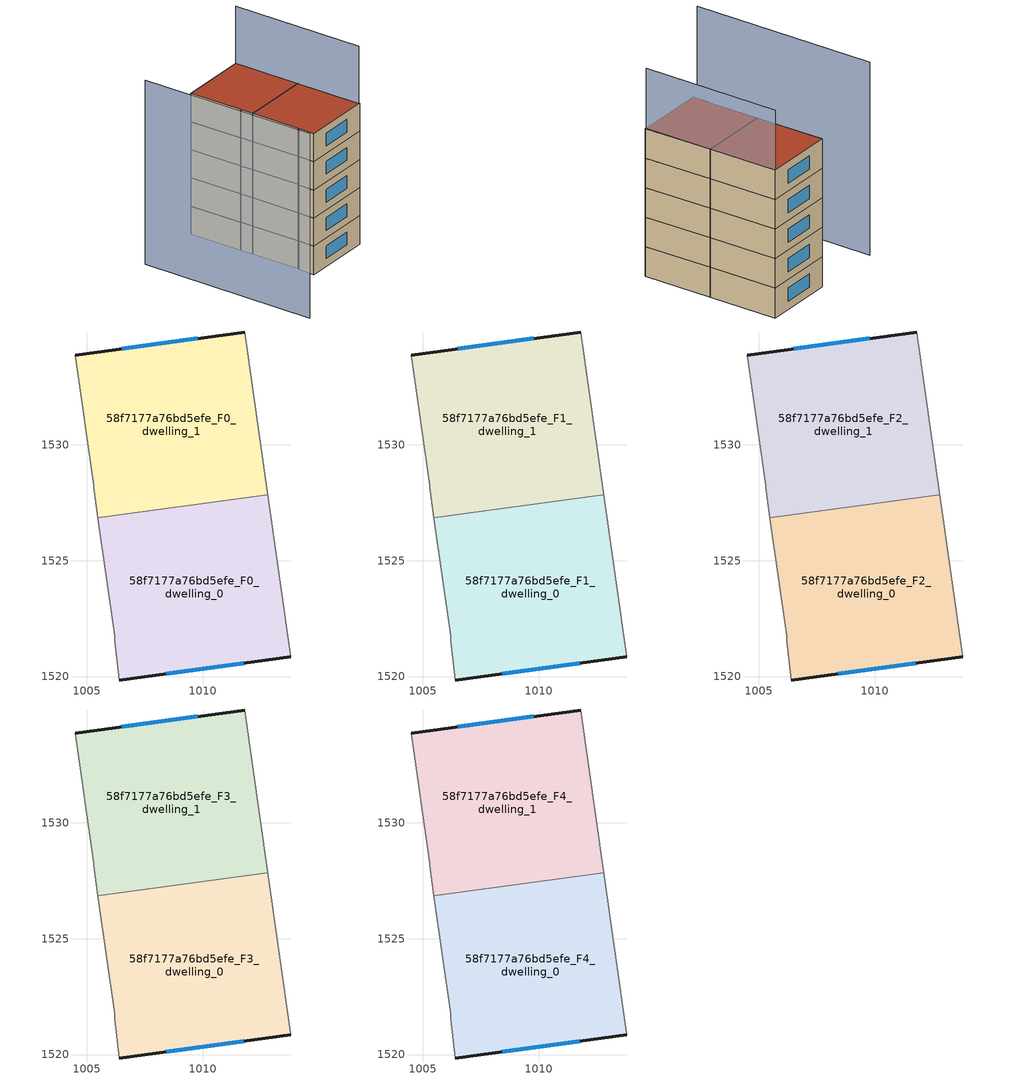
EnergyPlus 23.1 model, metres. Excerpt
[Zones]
58f7177a76bd5efe_F0_dwelling_0
 floor ground (EU_floor_Construction): 1012.81,1527.84 1013.81,1520.85 1006.4,1519.85 1006.2,1521.55 1006.2,1521.75 1005.49,1526.85 z0
 wall outside (EU_wall_Construction): 1006.4,1519.85 1013.81,1520.85 z0:3
 wall adiabatic (EU_wall_Construction): 1005.49,1526.85 1006.2,1521.75 1006.2,1521.55 1006.4,1519.85 / 1013.81,1520.85 1012.81,1527.84 z0:3
 wall to 58f7177a76bd5efe_F0_dwelling_1 (EU_wall_Construction): 1012.81,1527.84 1005.49,1526.85 z0:3
 window (EU_Window_Construction): 1008.44,1520.13 1011.77,1520.58 z0.83:2.17
58f7177a76bd5efe_F0_dwelling_1
 floor ground (EU_floor_Construction): 1011.81,1534.86 1012.81,1527.84 1005.49,1526.85 1005.3,1528.16 1005.3,1528.26 1004.5,1533.86 z0
 wall outside (EU_wall_Construction): 1011.81,1534.86 1004.5,1533.86 z0:3
 wall adiabatic (EU_wall_Construction): 1004.5,1533.86 1005.3,1528.26 1005.3,1528.16 1005.49,1526.85 / 1012.81,1527.84 1011.81,1534.86 z0:3
 window (EU_Window_Construction): 1009.8,1534.59 1006.51,1534.14 z0.83:2.17
58f7177a76bd5efe_F1_dwelling_0
 floor to 58f7177a76bd5efe_F0_dwelling_0 (EU_floor_Construction): 1012.81,1527.84 1013.8,1520.85 1006.4,1519.85 1006.2,1521.55 1006.2,1521.75 1005.49,1526.85 z3
 wall outside (EU_wall_Construction): 1006.4,1519.85 1013.81,1520.85 z3:6
 wall adiabatic (EU_wall_Construction): 1005.49,1526.85 1006.2,1521.75 1006.2,1521.55 1006.4,1519.85 / 1013.81,1520.85 1012.81,1527.84 z3:6
 wall to 58f7177a76bd5efe_F1_dwelling_1 (EU_wall_Construction): 1012.81,1527.84 1005.49,1526.85 z3:6
 window (EU_Window_Construction): 1008.44,1520.13 1011.77,1520.58 z3.83:5.17
58f7177a76bd5efe_F1_dwelling_1
 floor to 58f7177a76bd5efe_F0_dwelling_1 (EU_floor_Construction): 1011.81,1534.86 1012.81,1527.84 1005.49,1526.85 1005.3,1528.16 1005.3,1528.26 1004.5,1533.86 z3
 wall outside (EU_wall_Construction): 1011.81,1534.86 1004.5,1533.86 z3:6
 wall adiabatic (EU_wall_Construction): 1004.5,1533.86 1005.3,1528.26 1005.3,1528.16 1005.49,1526.85 / 1012.81,1527.84 1011.81,1534.86 z3:6
 window (EU_Window_Construction): 1009.8,1534.59 1006.51,1534.14 z3.83:5.17
58f7177a76bd5efe_F2_dwelling_0
 floor to 58f7177a76bd5efe_F1_dwelling_0 (EU_floor_Construction): 1012.81,1527.84 1013.8,1520.85 1006.4,1519.85 1006.2,1521.55 1006.2,1521.75 1005.49,1526.85 z6
 wall outside (EU_wall_Construction): 1006.4,1519.85 1013.81,1520.85 z6:9
 wall adiabatic (EU_wall_Construction): 1005.49,1526.85 1006.2,1521.75 1006.2,1521.55 1006.4,1519.85 / 1013.81,1520.85 1012.81,1527.84 z6:9
 wall to 58f7177a76bd5efe_F2_dwelling_1 (EU_wall_Construction): 1012.81,1527.84 1005.49,1526.85 z6:9
 window (EU_Window_Construction): 1008.44,1520.13 1011.77,1520.58 z6.83:8.17
58f7177a76bd5efe_F2_dwelling_1
 floor to 58f7177a76bd5efe_F1_dwelling_1 (EU_floor_Construction): 1011.81,1534.86 1012.81,1527.84 1005.49,1526.85 1005.3,1528.16 1005.3,1528.26 1004.5,1533.86 z6
 wall outside (EU_wall_Construction): 1011.81,1534.86 1004.5,1533.86 z6:9
 wall adiabatic (EU_wall_Construction): 1004.5,1533.86 1005.3,1528.26 1005.3,1528.16 1005.49,1526.85 / 1012.81,1527.84 1011.81,1534.86 z6:9
 window (EU_Window_Construction): 1009.8,1534.59 1006.51,1534.14 z6.83:8.17
58f7177a76bd5efe_F3_dwelling_0
 floor to 58f7177a76bd5efe_F2_dwelling_0 (EU_floor_Construction): 1012.81,1527.84 1013.8,1520.85 1006.4,1519.85 1006.2,1521.55 1006.2,1521.75 1005.49,1526.85 z9
 wall outside (EU_wall_Construction): 1006.4,1519.85 1013.81,1520.85 z9:12
 wall adiabatic (EU_wall_Construction): 1005.49,1526.85 1006.2,1521.75 1006.2,1521.55 1006.4,1519.85 / 1013.81,1520.85 1012.81,1527.84 z9:12
 wall to 58f7177a76bd5efe_F3_dwelling_1 (EU_wall_Construction): 1012.81,1527.84 1005.49,1526.85 z9:12
 window (EU_Window_Construction): 1008.44,1520.13 1011.77,1520.58 z9.83:11.17
58f7177a76bd5efe_F3_dwelling_1
 floor to 58f7177a76bd5efe_F2_dwelling_1 (EU_floor_Construction): 1011.81,1534.86 1012.81,1527.84 1005.49,1526.85 1005.3,1528.16 1005.3,1528.26 1004.5,1533.86 z9
 wall outside (EU_wall_Construction): 1011.81,1534.86 1004.5,1533.86 z9:12
 wall adiabatic (EU_wall_Construction): 1004.5,1533.86 1005.3,1528.26 1005.3,1528.16 1005.49,1526.85 / 1012.81,1527.84 1011.81,1534.86 z9:12
 window (EU_Window_Construction): 1009.8,1534.59 1006.51,1534.14 z9.83:11.17
58f7177a76bd5efe_F4_dwelling_0
 floor to 58f7177a76bd5efe_F3_dwelling_0 (EU_floor_Construction): 1012.81,1527.84 1013.8,1520.85 1006.4,1519.85 1006.2,1521.55 1006.2,1521.75 1005.49,1526.85 z12
 wall outside (EU_wall_Construction): 1006.4,1519.85 1013.81,1520.85 z12:15
 wall adiabatic (EU_wall_Construction): 1005.49,1526.85 1006.2,1521.75 1006.2,1521.55 1006.4,1519.85 / 1013.81,1520.85 1012.81,1527.84 z12:15
 wall to 58f7177a76bd5efe_F4_dwelling_1 (EU_wall_Construction): 1012.81,1527.84 1005.49,1526.85 z12:15
 window (EU_Window_Construction): 1008.44,1520.13 1011.77,1520.58 z12.83:14.17
 roof outside (EU_roof_Construction): 1013.81,1520.85 1012.81,1527.84 1005.49,1526.85 1006.2,1521.75 1006.2,1521.55 1006.4,1519.85 z15
58f7177a76bd5efe_F4_dwelling_1
 floor to 58f7177a76bd5efe_F3_dwelling_1 (EU_floor_Construction): 1011.81,1534.86 1012.81,1527.84 1005.49,1526.85 1005.3,1528.16 1005.3,1528.26 1004.5,1533.86 z12
 wall outside (EU_wall_Construction): 1011.81,1534.86 1004.5,1533.86 z12:15
 wall adiabatic (EU_wall_Construction): 1004.5,1533.86 1005.3,1528.26 1005.3,1528.16 1005.49,1526.85 / 1012.81,1527.84 1011.81,1534.86 z12:15
 window (EU_Window_Construction): 1009.8,1534.59 1006.51,1534.14 z12.83:14.17
 roof outside (EU_roof_Construction): 1012.81,1527.84 1011.81,1534.86 1004.5,1533.86 1005.3,1528.26 1005.3,1528.16 1005.49,1526.85 z15
shading: 1013.7,1520.84 1011.81,1534.86 z0:21.1; 997.18,1532.91 999.74,1514.22 z0:19.6
[Building]
EU S2 Campaign: North Axis=0; Terrain=City; Solar Distribution=FullExterior
[Site:Location]
Lyon-Bron: Latitude=45.75; Longitude=5; Time Zone=1; Elevation=198
[SizingPeriod:WeatherFileDays]
AnnualSizingPeriod: Begin Month=1; Begin Day of Month=1; End Month=12; End Day of Month=31; Day of Week for Start Day=Monday; Use Weather File Daylight Saving Period=No; Use Weather File Rain and Snow Indicators=No
[MATERIAL]
EU_InternalMass_Material: Roughness=MediumRough; Thickness=0.1; Conductivity=1; Density=1800; Specific Heat=900; Thermal Absorptance=0.9; Solar Absorptance=0.7; Visible Absorptance=0.7
[MATERIAL:NOMASS] Roughness=MediumRough; Thermal Absorptance=0.9; Solar Absorptance=0.7; Visible Absorptance=0.7
Name | Thermal Resistance
EU_wall_NoMass | 0.87146
EU_roof_NoMass | 0.842276
EU_floor_NoMass | 0.496999
[WINDOWMATERIAL:SIMPLEGLAZINGSYSTEM]
EU_Window_SimpleGlazing: UFactor=2.2525; Solar Heat Gain Coefficient=0.76; Visible Transmittance=0.76
[CONSTRUCTION]
EU_wall_Construction: EU_wall_NoMass
EU_roof_Construction: EU_roof_NoMass
EU_floor_Construction: EU_floor_NoMass
EU_Window_Construction: EU_Window_SimpleGlazing
EU_InternalMass_Construction: EU_InternalMass_Material
[ZONE] Type=1; Multiplier=1; Ceiling Height=autocalculate; Floor Area=autocalculate; Part of Total Floor Area=Yes
Name | Volume
58f7177a76bd5efe_F0_dwelling_0 | 156.847
58f7177a76bd5efe_F1_dwelling_0; 58f7177a76bd5efe_F2_dwelling_0; 58f7177a76bd5efe_F3_dwelling_0; 58f7177a76bd5efe_F4_dwelling_0 | 156.848
58f7177a76bd5efe_F0_dwelling_1 | 156.866
58f7177a76bd5efe_F1_dwelling_1; 58f7177a76bd5efe_F2_dwelling_1; 58f7177a76bd5efe_F3_dwelling_1; 58f7177a76bd5efe_F4_dwelling_1 | 156.867
[INTERNALMASS] Construction=EU_InternalMass_Construction
Name | Zone or ZoneList | Surface Area
58f7177a76bd5efe_F0_dwelling_0_EU_InternalMass | 58f7177a76bd5efe_F0_dwelling_0 | 52.2823
58f7177a76bd5efe_F0_dwelling_1_EU_InternalMass | 58f7177a76bd5efe_F0_dwelling_1 | 52.2888
58f7177a76bd5efe_F1_dwelling_0_EU_InternalMass | 58f7177a76bd5efe_F1_dwelling_0 | 52.2823
58f7177a76bd5efe_F1_dwelling_1_EU_InternalMass | 58f7177a76bd5efe_F1_dwelling_1 | 52.2888
58f7177a76bd5efe_F2_dwelling_0_EU_InternalMass | 58f7177a76bd5efe_F2_dwelling_0 | 52.2823
58f7177a76bd5efe_F2_dwelling_1_EU_InternalMass | 58f7177a76bd5efe_F2_dwelling_1 | 52.2888
58f7177a76bd5efe_F3_dwelling_0_EU_InternalMass | 58f7177a76bd5efe_F3_dwelling_0 | 52.2823
58f7177a76bd5efe_F3_dwelling_1_EU_InternalMass | 58f7177a76bd5efe_F3_dwelling_1 | 52.2888
58f7177a76bd5efe_F4_dwelling_0_EU_InternalMass | 58f7177a76bd5efe_F4_dwelling_0 | 52.2823
58f7177a76bd5efe_F4_dwelling_1_EU_InternalMass | 58f7177a76bd5efe_F4_dwelling_1 | 52.2888
[OTHEREQUIPMENT] Fuel Type=Electricity; Design Level Calculation Method=Watts/Area; Power per Zone Floor Area=1; Fraction Latent=0; Fraction Radiant=0; Fraction Lost=0; Carbon Dioxide Generation Rate=0; EndUse Subcategory=EU_Step8_InternalGains
Name | Zone or ZoneList or Space or SpaceList | Schedule
EU_Step8_InternalGain_58f7177a76bd5efe_F0_dwelling_0_f000 | 58f7177a76bd5efe_F0_dwelling_0 | EU_Step8_GainSchedule_58f7177a76bd5efe_F0_dwelling_0_f000
EU_Step8_InternalGain_58f7177a76bd5efe_F0_dwelling_1_f000 | 58f7177a76bd5efe_F0_dwelling_1 | EU_Step8_GainSchedule_58f7177a76bd5efe_F0_dwelling_1_f000
EU_Step8_InternalGain_58f7177a76bd5efe_F1_dwelling_0_f000 | 58f7177a76bd5efe_F1_dwelling_0 | EU_Step8_GainSchedule_58f7177a76bd5efe_F1_dwelling_0_f000
EU_Step8_InternalGain_58f7177a76bd5efe_F1_dwelling_1_f000 | 58f7177a76bd5efe_F1_dwelling_1 | EU_Step8_GainSchedule_58f7177a76bd5efe_F1_dwelling_1_f000
EU_Step8_InternalGain_58f7177a76bd5efe_F2_dwelling_0_f000 | 58f7177a76bd5efe_F2_dwelling_0 | EU_Step8_GainSchedule_58f7177a76bd5efe_F2_dwelling_0_f000
EU_Step8_InternalGain_58f7177a76bd5efe_F2_dwelling_1_f000 | 58f7177a76bd5efe_F2_dwelling_1 | EU_Step8_GainSchedule_58f7177a76bd5efe_F2_dwelling_1_f000
EU_Step8_InternalGain_58f7177a76bd5efe_F3_dwelling_0_f000 | 58f7177a76bd5efe_F3_dwelling_0 | EU_Step8_GainSchedule_58f7177a76bd5efe_F3_dwelling_0_f000
EU_Step8_InternalGain_58f7177a76bd5efe_F3_dwelling_1_f000 | 58f7177a76bd5efe_F3_dwelling_1 | EU_Step8_GainSchedule_58f7177a76bd5efe_F3_dwelling_1_f000
EU_Step8_InternalGain_58f7177a76bd5efe_F4_dwelling_0_f000 | 58f7177a76bd5efe_F4_dwelling_0 | EU_Step8_GainSchedule_58f7177a76bd5efe_F4_dwelling_0_f000
EU_Step8_InternalGain_58f7177a76bd5efe_F4_dwelling_1_f000 | 58f7177a76bd5efe_F4_dwelling_1 | EU_Step8_GainSchedule_58f7177a76bd5efe_F4_dwelling_1_f000
[ZONEVENTILATION:DESIGNFLOWRATE] Schedule=EU_AlwaysOn; Design Flow Rate Calculation Method=AirChanges/Hour; Air Changes per Hour=0.425; Ventilation Type=Natural; Fan Pressure Rise=0; Fan Total Efficiency=1; Constant Term Coefficient=1; Temperature Term Coefficient=0; Velocity Term Coefficient=0; Velocity Squared Term Coefficient=0; Minimum Indoor Temperature=-100; Maximum Indoor Temperature=100; Delta Temperature=-100; Minimum Outdoor Temperature=-100; Maximum Outdoor Temperature=100; Maximum Wind Speed=40
Name | Zone or ZoneList or Space or SpaceList
EU_ConstantAir_58f7177a76bd5efe_F0_dwelling_0 | 58f7177a76bd5efe_F0_dwelling_0
EU_ConstantAir_58f7177a76bd5efe_F0_dwelling_1 | 58f7177a76bd5efe_F0_dwelling_1
EU_ConstantAir_58f7177a76bd5efe_F1_dwelling_0 | 58f7177a76bd5efe_F1_dwelling_0
EU_ConstantAir_58f7177a76bd5efe_F1_dwelling_1 | 58f7177a76bd5efe_F1_dwelling_1
EU_ConstantAir_58f7177a76bd5efe_F2_dwelling_0 | 58f7177a76bd5efe_F2_dwelling_0
EU_ConstantAir_58f7177a76bd5efe_F2_dwelling_1 | 58f7177a76bd5efe_F2_dwelling_1
EU_ConstantAir_58f7177a76bd5efe_F3_dwelling_0 | 58f7177a76bd5efe_F3_dwelling_0
EU_ConstantAir_58f7177a76bd5efe_F3_dwelling_1 | 58f7177a76bd5efe_F3_dwelling_1
EU_ConstantAir_58f7177a76bd5efe_F4_dwelling_0 | 58f7177a76bd5efe_F4_dwelling_0
EU_ConstantAir_58f7177a76bd5efe_F4_dwelling_1 | 58f7177a76bd5efe_F4_dwelling_1
[HVACTEMPLATE:THERMOSTAT] Constant Heating Setpoint=20; Constant Cooling Setpoint=50
EU_HeatOnly_58f7177a76bd5efe_F0_dwelling_0; EU_HeatOnly_58f7177a76bd5efe_F0_dwelling_1; EU_HeatOnly_58f7177a76bd5efe_F1_dwelling_0; EU_HeatOnly_58f7177a76bd5efe_F1_dwelling_1; EU_HeatOnly_58f7177a76bd5efe_F2_dwelling_0; EU_HeatOnly_58f7177a76bd5efe_F2_dwelling_1; EU_HeatOnly_58f7177a76bd5efe_F3_dwelling_0; EU_HeatOnly_58f7177a76bd5efe_F3_dwelling_1; EU_HeatOnly_58f7177a76bd5efe_F4_dwelling_0; EU_HeatOnly_58f7177a76bd5efe_F4_dwelling_1
[HVACTEMPLATE:ZONE:IDEALLOADSAIRSYSTEM] System Availability Schedule=EU_AlwaysOn; Maximum Heating Supply Air Temperature=50; Minimum Cooling Supply Air Temperature=13; Maximum Heating Supply Air Humidity Ratio=0.0156; Minimum Cooling Supply Air Humidity Ratio=0.0077; Heating Limit=NoLimit; Cooling Limit=NoLimit; Heating Availability Schedule=EU_AlwaysOn; Cooling Availability Schedule=EU_CoolingOff; Dehumidification Control Type=ConstantSensibleHeatRatio; Cooling Sensible Heat Ratio=0.7; Dehumidification Setpoint=60; Humidification Control Type=None; Humidification Setpoint=30; Outdoor Air Method=None; Outdoor Air Flow Rate per Person=0.00944; Outdoor Air Flow Rate per Zone Floor Area=0; Outdoor Air Flow Rate per Zone=0; Demand Controlled Ventilation Type=None; Outdoor Air Economizer Type=NoEconomizer; Heat Recovery Type=None; Sensible Heat Recovery Effectiveness=0.7; Latent Heat Recovery Effectiveness=0.65
Name | Template Thermostat
58f7177a76bd5efe_F0_dwelling_0 | EU_HeatOnly_58f7177a76bd5efe_F0_dwelling_0
58f7177a76bd5efe_F0_dwelling_1 | EU_HeatOnly_58f7177a76bd5efe_F0_dwelling_1
58f7177a76bd5efe_F1_dwelling_0 | EU_HeatOnly_58f7177a76bd5efe_F1_dwelling_0
58f7177a76bd5efe_F1_dwelling_1 | EU_HeatOnly_58f7177a76bd5efe_F1_dwelling_1
58f7177a76bd5efe_F2_dwelling_0 | EU_HeatOnly_58f7177a76bd5efe_F2_dwelling_0
58f7177a76bd5efe_F2_dwelling_1 | EU_HeatOnly_58f7177a76bd5efe_F2_dwelling_1
58f7177a76bd5efe_F3_dwelling_0 | EU_HeatOnly_58f7177a76bd5efe_F3_dwelling_0
58f7177a76bd5efe_F3_dwelling_1 | EU_HeatOnly_58f7177a76bd5efe_F3_dwelling_1
58f7177a76bd5efe_F4_dwelling_0 | EU_HeatOnly_58f7177a76bd5efe_F4_dwelling_0
58f7177a76bd5efe_F4_dwelling_1 | EU_HeatOnly_58f7177a76bd5efe_F4_dwelling_1
[SIZING:ZONE] Zone Cooling Design Supply Air Temperature Input Method=SupplyAirTemperature; Zone Cooling Design Supply Air Temperature=13; Zone Heating Design Supply Air Temperature Input Method=SupplyAirTemperature; Zone Heating Design Supply Air Temperature=50; Zone Cooling Design Supply Air Humidity Ratio=0.008; Zone Heating Design Supply Air Humidity Ratio=0.008; Cooling Design Air Flow Method=DesignDay; Cooling Design Air Flow Rate=0; Cooling Minimum Air Flow per Zone Floor Area=0.000762; Cooling Minimum Air Flow=0; Cooling Minimum Air Flow Fraction=0.2; Heating Design Air Flow Method=DesignDay; Heating Design Air Flow Rate=0; Heating Maximum Air Flow per Zone Floor Area=0.002032; Heating Maximum Air Flow=0.141576; Heating Maximum Air Flow Fraction=0.3; Account for Dedicated Outdoor Air System=No; Dedicated Outdoor Air System Control Strategy=NeutralSupplyAir; Dedicated Outdoor Air Low Setpoint Temperature for Design=autosize; Dedicated Outdoor Air High Setpoint Temperature for Design=autosize; Zone Load Sizing Method=Sensible Load Only No Latent Load; Zone Latent Cooling Design Supply Air Humidity Ratio Input Method=HumidityRatioDifference; Zone Cooling Design Supply Air Humidity Ratio Difference=0.005; Zone Latent Heating Design Supply Air Humidity Ratio Input Method=HumidityRatioDifference; Zone Humidification Design Supply Air Humidity Ratio Difference=0.005
58f7177a76bd5efe_F0_dwelling_0; 58f7177a76bd5efe_F0_dwelling_1; 58f7177a76bd5efe_F1_dwelling_0; 58f7177a76bd5efe_F1_dwelling_1; 58f7177a76bd5efe_F2_dwelling_0; 58f7177a76bd5efe_F2_dwelling_1; 58f7177a76bd5efe_F3_dwelling_0; 58f7177a76bd5efe_F3_dwelling_1; 58f7177a76bd5efe_F4_dwelling_0; 58f7177a76bd5efe_F4_dwelling_1
[SCHEDULE:CONSTANT]
Name | Hourly Value
EU_AlwaysOn | 1
EU_CoolingOff | 0
[SCHEDULE:FILE] Column Number=1; Rows to Skip at Top=0; Number of Hours of Data=8760; Column Separator=Comma; Interpolate to Timestep=No; Minutes per Item=60; Adjust Schedule for Daylight Savings=Yes
Name | File
EU_Step8_GainSchedule_58f7177a76bd5efe_F0_dwelling_0_f000 | ../../schedules/58f7177a76bd5efe/58f7177a76bd5efe_F0_dwelling_0_f000_gain.csv
EU_Step8_GainSchedule_58f7177a76bd5efe_F0_dwelling_1_f000 | ../../schedules/58f7177a76bd5efe/58f7177a76bd5efe_F0_dwelling_1_f000_gain.csv
EU_Step8_GainSchedule_58f7177a76bd5efe_F1_dwelling_0_f000 | ../../schedules/58f7177a76bd5efe/58f7177a76bd5efe_F1_dwelling_0_f000_gain.csv
EU_Step8_GainSchedule_58f7177a76bd5efe_F1_dwelling_1_f000 | ../../schedules/58f7177a76bd5efe/58f7177a76bd5efe_F1_dwelling_1_f000_gain.csv
EU_Step8_GainSchedule_58f7177a76bd5efe_F2_dwelling_0_f000 | ../../schedules/58f7177a76bd5efe/58f7177a76bd5efe_F2_dwelling_0_f000_gain.csv
EU_Step8_GainSchedule_58f7177a76bd5efe_F2_dwelling_1_f000 | ../../schedules/58f7177a76bd5efe/58f7177a76bd5efe_F2_dwelling_1_f000_gain.csv
EU_Step8_GainSchedule_58f7177a76bd5efe_F3_dwelling_0_f000 | ../../schedules/58f7177a76bd5efe/58f7177a76bd5efe_F3_dwelling_0_f000_gain.csv
EU_Step8_GainSchedule_58f7177a76bd5efe_F3_dwelling_1_f000 | ../../schedules/58f7177a76bd5efe/58f7177a76bd5efe_F3_dwelling_1_f000_gain.csv
EU_Step8_GainSchedule_58f7177a76bd5efe_F4_dwelling_0_f000 | ../../schedules/58f7177a76bd5efe/58f7177a76bd5efe_F4_dwelling_0_f000_gain.csv
EU_Step8_GainSchedule_58f7177a76bd5efe_F4_dwelling_1_f000 | ../../schedules/58f7177a76bd5efe/58f7177a76bd5efe_F4_dwelling_1_f000_gain.csv
